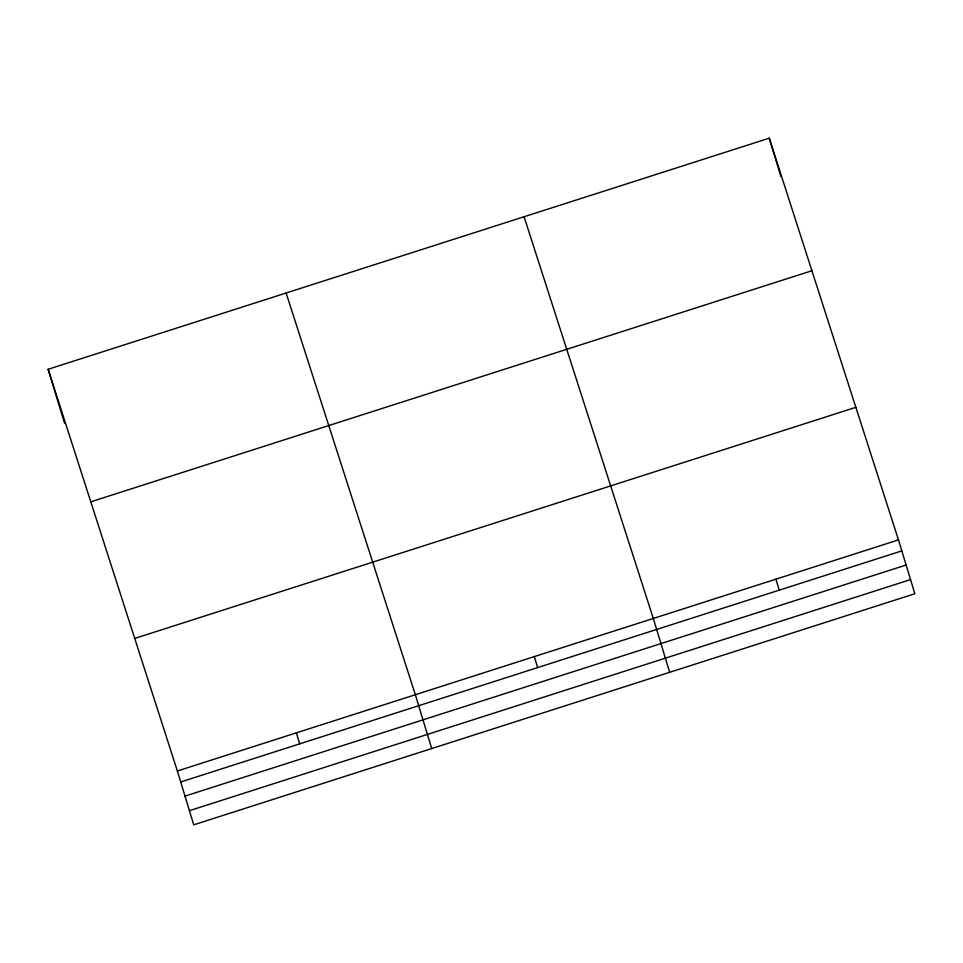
<?xml version="1.0" encoding="UTF-8"?>
<svg xmlns="http://www.w3.org/2000/svg" width="963" height="963" viewBox="0 0 963 963"><rect width="100%" height="100%" fill="white"/><g stroke="black" fill="none" stroke-linecap="round" stroke-linejoin="round"><path stroke-width="1.44" d="M48.15 369.262L769.268 138.178L898.491 539.894L914.85 593.738L193.732 824.822L177.373 770.99L48.15 369.262L64.509 423.106M90.799 501.831L811.905 270.735M134.736 638.421L855.842 407.325M177.373 770.99L898.491 539.894M180.719 781.98L901.825 550.884M185.016 796.112L906.123 565.028M189.434 810.69L910.553 579.594M524.089 216.747L653.311 618.463L669.67 672.306M286.119 293.005L415.342 694.72L431.701 748.564M769.268 138.178L780.921 176.554M775.901 579.172L779.236 590.163M534.333 656.597L537.667 667.588M296.363 732.855L299.698 743.845"/></g></svg>
